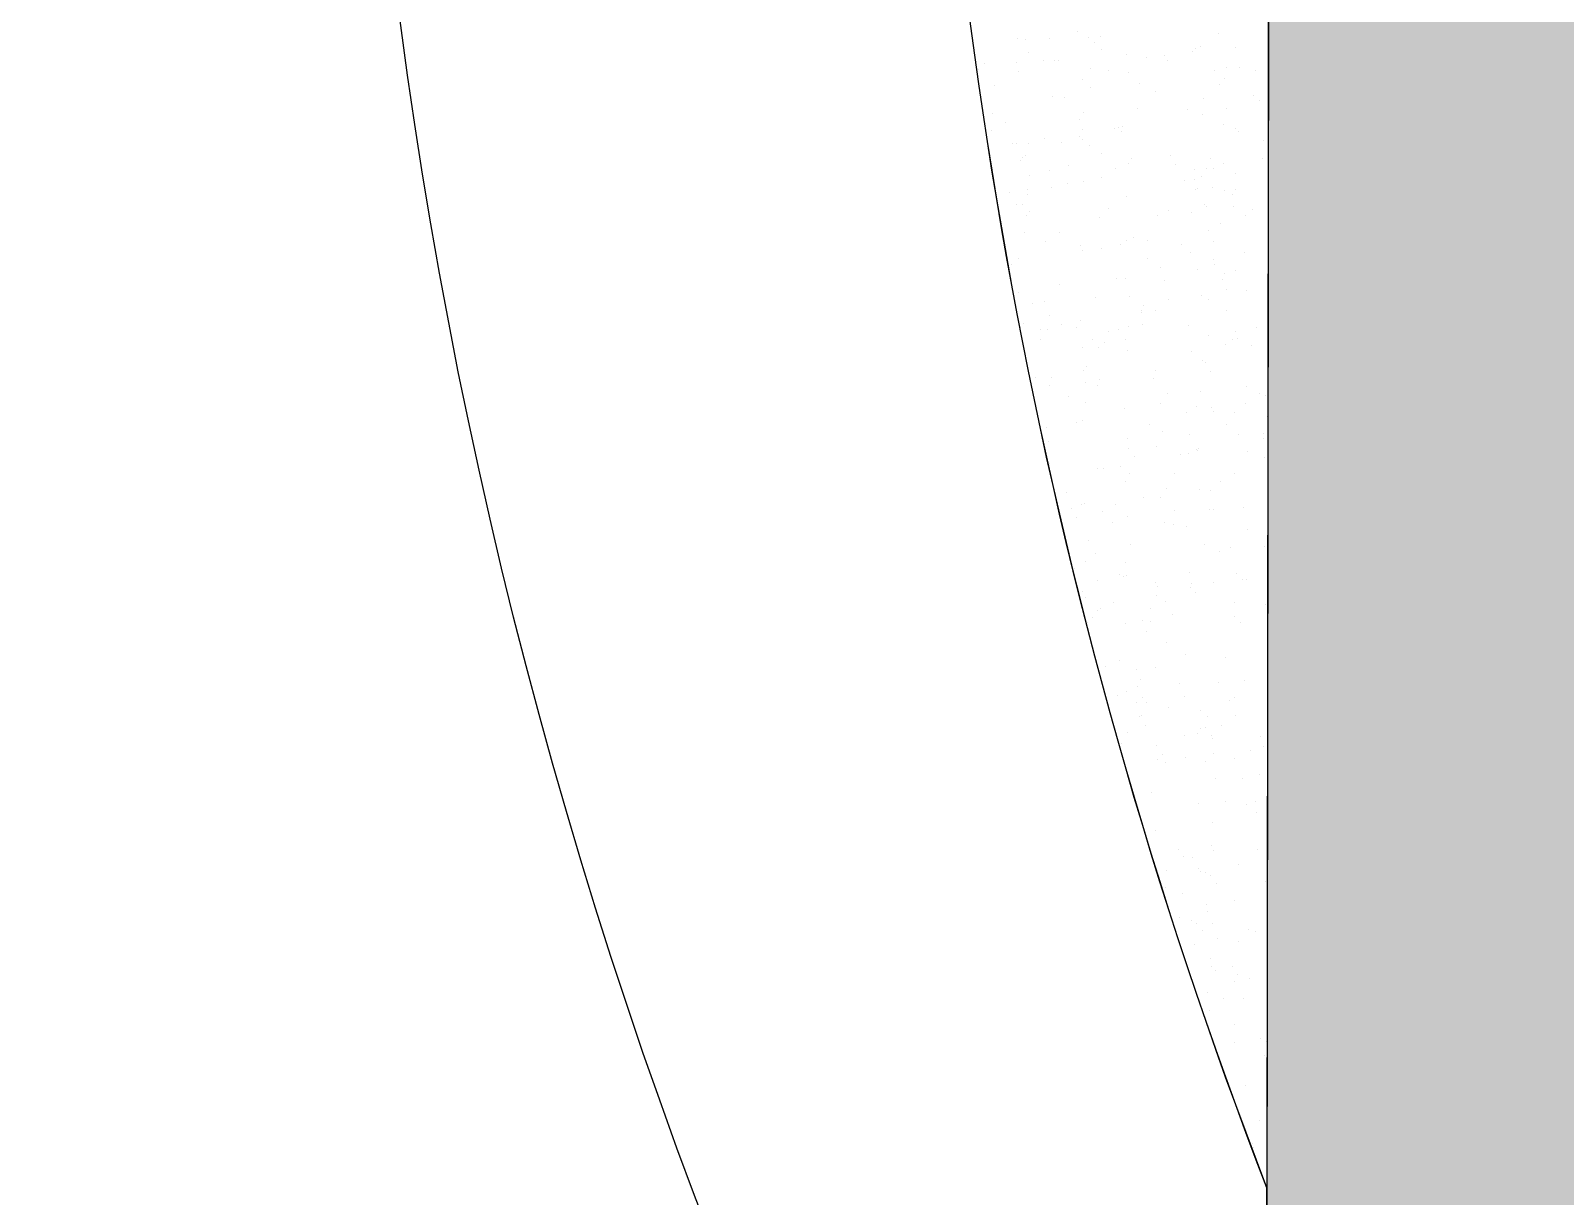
# Model space of a CAD drawing. Extents: x 9 to 378, y 7 to 556.
# Drawn here: x 217.16 to 224.8, y 276.86 to 282.67 of the extents above; entities that cross this region are included whole.
import ezdxf

# ---------------------------------------------------------------- set-up
doc = ezdxf.new("R2010")
doc.units = 0
doc.header["$MEASUREMENT"] = 0
doc.layers.get('0').update_dxf_attribs({"linetype": 'CONTINUOUS'})
doc.layers.add('FURNITURE', color=144, linetype='CONTINUOUS')
doc.layers.add('FURNTIURE', color=7, linetype='CONTINUOUS')

# ---------------------------------------------------------------- blocks, each defined once
blk = doc.blocks.new("50'X96'-G60")
at = {"layer": 'FURNTIURE', "color": 3, "linetype": 'CONTINUOUS'}
for p, q in [((1327.064, 876.469), (1327.064, 876.469)), ((1328.639, 876.46), (1328.639, 876.46)), ((1333.22, 876.468), (1333.22, 876.468)), ((1326.058, 876.328), (1326.058, 876.328)), ((1329.317, 876.37), (1329.317, 876.37)), ((1330.068, 876.407), (1330.068, 876.407)), ((1333.045, 876.431), (1333.045, 876.431)), ((1333.919, 876.316), (1333.919, 876.316)), ((1334.092, 876.366), (1334.092, 876.366)), ((1335.257, 876.324), (1335.257, 876.324)), ((1335.755, 876.418), (1335.755, 876.418)), ((1335.929, 876.423), (1335.929, 876.423)), ((1327.684, 876.298), (1327.684, 876.298)), ((1327.717, 876.181), (1327.717, 876.181)), ((1328.804, 876.19), (1328.804, 876.19)), ((1331.19, 876.209), (1331.19, 876.209)), ((1331.608, 876.227), (1331.608, 876.227)), ((1332.318, 876.24), (1332.318, 876.24)), ((1333.038, 876.186), (1333.038, 876.186)), ((1333.512, 876.26), (1333.512, 876.26)), ((1335.192, 876.256), (1335.192, 876.256)), ((1336.647, 876.191), (1336.647, 876.191)), ((1329.421, 876.06), (1329.421, 876.06)), ((1330.17, 876.024), (1330.17, 876.024)), ((1331.389, 876.145), (1331.389, 876.145)), ((1332.579, 876.01), (1332.579, 876.01)), ((1333.134, 876.065), (1333.134, 876.065)), ((1334.56, 876.028), (1334.56, 876.028)), ((1334.627, 876.05), (1334.627, 876.05)), ((1335.12, 876.005), (1335.12, 876.005)), ((1335.704, 876.034), (1335.704, 876.034)), ((1336.087, 876.03), (1336.087, 876.03)), ((1336.542, 876.046), (1336.542, 876.046)), ((1327.363, 875.909), (1327.363, 875.909)), ((1327.764, 875.967), (1327.764, 875.967)), ((1328.22, 875.94), (1328.22, 875.94)), ((1328.411, 875.878), (1328.411, 875.878)), ((1328.614, 875.973), (1328.614, 875.973)), ((1328.701, 875.917), (1328.701, 875.917)), ((1328.728, 875.864), (1328.728, 875.864)), ((1328.94, 875.94), (1328.94, 875.94)), ((1329.823, 875.869), (1329.823, 875.869)), ((1329.9, 875.94), (1329.9, 875.94)), ((1330.044, 875.934), (1330.044, 875.934)), ((1330.597, 875.992), (1330.597, 875.992)), ((1331.58, 875.94), (1331.58, 875.94)), ((1332.3, 875.94), (1332.3, 875.94)), ((1332.486, 875.915), (1332.486, 875.915)), ((1333.26, 875.94), (1333.26, 875.94)), ((1334.94, 875.94), (1334.94, 875.94)), ((1335.282, 875.863), (1335.282, 875.863)), ((1335.66, 875.94), (1335.66, 875.94)), ((1336.483, 875.998), (1336.483, 875.998)), ((1336.62, 875.94), (1336.62, 875.94)), ((1328.153, 875.837), (1328.153, 875.837)), ((1328.734, 875.82), (1328.734, 875.82)), ((1329.409, 875.796), (1329.409, 875.796)), ((1330.091, 875.785), (1330.091, 875.785)), ((1330.323, 875.817), (1330.323, 875.817)), ((1331.571, 875.726), (1331.571, 875.726)), ((1332.493, 875.798), (1332.493, 875.798)), ((1332.902, 875.79), (1332.902, 875.79)), ((1333.033, 875.705), (1333.033, 875.705)), ((1333.465, 875.807), (1333.465, 875.807)), ((1334.407, 875.82), (1334.407, 875.82)), ((1334.664, 875.779), (1334.664, 875.779)), ((1334.83, 875.706), (1334.83, 875.706)), ((1335.451, 875.76), (1335.451, 875.76)), ((1335.461, 875.774), (1335.461, 875.774)), ((1335.546, 875.749), (1335.546, 875.749)), ((1336.347, 875.835), (1336.347, 875.835)), ((1336.812, 875.725), (1336.812, 875.725)), ((1336.834, 875.759), (1336.834, 875.759)), ((1328.884, 875.652), (1328.884, 875.652)), ((1330.457, 875.653), (1330.457, 875.653)), ((1330.867, 875.67), (1330.867, 875.67)), ((1332.129, 875.674), (1332.129, 875.674)), ((1332.849, 875.689), (1332.849, 875.689)), ((1334.115, 875.693), (1334.115, 875.693)), ((1335.535, 875.651), (1335.535, 875.651)), ((1335.695, 875.567), (1335.695, 875.567)), ((1329.883, 875.443), (1329.883, 875.443)), ((1330.993, 875.475), (1330.993, 875.475)), ((1331.262, 875.54), (1331.262, 875.54)), ((1332.166, 875.462), (1332.166, 875.462)), ((1333.343, 875.42), (1333.343, 875.42)), ((1333.441, 875.49), (1333.441, 875.49)), ((1335.238, 875.495), (1335.238, 875.495)), ((1336.72, 875.484), (1336.72, 875.484)), ((1336.767, 875.451), (1336.767, 875.451)), ((1329.977, 875.38), (1329.977, 875.38)), ((1331.583, 875.37), (1331.583, 875.37)), ((1332.418, 875.25), (1332.418, 875.25)), ((1332.92, 875.378), (1332.92, 875.378)), ((1334.259, 875.364), (1334.259, 875.364)), ((1330.444, 875.242), (1330.444, 875.242)), ((1330.56, 875.197), (1330.56, 875.197)), ((1332.821, 875.16), (1332.821, 875.16)), ((1334.309, 875.245), (1334.309, 875.245)), ((1335.759, 875.127), (1335.759, 875.127)), ((1336.488, 875.208), (1336.488, 875.208)), ((1330.511, 875.082), (1330.511, 875.082)), ((1331.384, 874.957), (1331.384, 874.957)), ((1332.721, 875.02), (1332.721, 875.02)), ((1334.07, 875), (1334.07, 875)), ((1331.599, 874.797), (1331.599, 874.797)), ((1332.275, 874.847), (1332.275, 874.847)), ((1332.702, 874.857), (1332.702, 874.857)), ((1332.704, 874.803), (1332.704, 874.803)), ((1333.582, 874.815), (1333.582, 874.815)), ((1333.945, 874.867), (1333.945, 874.867)), ((1335.563, 874.833), (1335.563, 874.833)), ((1335.801, 874.83), (1335.801, 874.83)), ((1331.183, 874.699), (1331.183, 874.699)), ((1331.43, 874.68), (1331.43, 874.68)), ((1331.49, 874.649), (1331.49, 874.649)), ((1331.996, 874.709), (1331.996, 874.709)), ((1333.17, 874.649), (1333.17, 874.649)), ((1333.354, 874.679), (1333.354, 874.679)), ((1333.701, 874.684), (1333.701, 874.684)), ((1333.89, 874.649), (1333.89, 874.649)), ((1334.85, 874.649), (1334.85, 874.649)), ((1335.524, 874.66), (1335.524, 874.66)), ((1336.039, 874.649), (1336.039, 874.649)), ((1336.211, 874.66), (1336.211, 874.66)), ((1336.453, 874.722), (1336.453, 874.722)), ((1336.53, 874.649), (1336.53, 874.649)), ((1336.638, 874.725), (1336.638, 874.725)), ((1336.945, 874.707), (1336.945, 874.707)), ((1332.223, 874.591), (1332.223, 874.591)), ((1334.894, 874.631), (1334.894, 874.631)), ((1335.507, 874.504), (1335.507, 874.504)), ((1333.521, 874.324), (1333.521, 874.324)), ((1334.071, 874.3), (1334.071, 874.3)), ((1334.207, 874.326), (1334.207, 874.326)), ((1335.472, 874.338), (1335.472, 874.338)), ((1336.933, 874.317), (1336.933, 874.317)), ((1333.596, 874.189), (1333.596, 874.189)), ((1334.091, 874.04), (1334.091, 874.04)), ((1335.397, 874.106), (1335.397, 874.106)), ((1335.451, 874.11), (1335.451, 874.11)), ((1335.582, 874.128), (1335.582, 874.128)), ((1335.733, 874.04), (1335.733, 874.04)), ((1335.764, 874.061), (1335.764, 874.061)), ((1336.8, 874.117), (1336.8, 874.117)), ((1334.435, 874.014), (1334.435, 874.014)), ((1334.766, 874.023), (1334.766, 874.023)), ((1336.936, 874.003), (1336.936, 874.003)), ((1336.191, 873.759), (1336.191, 873.759))]:
    blk.add_line(p, q, dxfattribs=at)
blk = doc.blocks.new("50'X96'-G61")
at = {"layer": 'FURNTIURE', "color": 1, "linetype": 'CONTINUOUS'}
for p, q in [((1327.064, 876.469), (1327.064, 876.469)), ((1328.639, 876.46), (1328.639, 876.46)), ((1333.22, 876.468), (1333.22, 876.468)), ((1326.058, 876.328), (1326.058, 876.328)), ((1329.317, 876.37), (1329.317, 876.37)), ((1330.068, 876.407), (1330.068, 876.407)), ((1333.045, 876.431), (1333.045, 876.431)), ((1333.919, 876.316), (1333.919, 876.316)), ((1334.092, 876.366), (1334.092, 876.366)), ((1335.257, 876.324), (1335.257, 876.324)), ((1335.755, 876.418), (1335.755, 876.418)), ((1335.929, 876.423), (1335.929, 876.423)), ((1327.684, 876.298), (1327.684, 876.298)), ((1327.717, 876.181), (1327.717, 876.181)), ((1328.804, 876.19), (1328.804, 876.19)), ((1331.19, 876.209), (1331.19, 876.209)), ((1331.608, 876.227), (1331.608, 876.227)), ((1332.318, 876.24), (1332.318, 876.24)), ((1333.038, 876.186), (1333.038, 876.186)), ((1333.512, 876.26), (1333.512, 876.26)), ((1335.192, 876.256), (1335.192, 876.256)), ((1336.647, 876.191), (1336.647, 876.191)), ((1329.421, 876.06), (1329.421, 876.06)), ((1330.17, 876.024), (1330.17, 876.024)), ((1331.389, 876.145), (1331.389, 876.145)), ((1332.579, 876.01), (1332.579, 876.01)), ((1333.134, 876.065), (1333.134, 876.065)), ((1334.56, 876.028), (1334.56, 876.028)), ((1334.627, 876.05), (1334.627, 876.05)), ((1335.12, 876.005), (1335.12, 876.005)), ((1335.704, 876.034), (1335.704, 876.034)), ((1336.087, 876.03), (1336.087, 876.03)), ((1336.542, 876.046), (1336.542, 876.046)), ((1327.363, 875.909), (1327.363, 875.909)), ((1327.764, 875.967), (1327.764, 875.967)), ((1328.22, 875.94), (1328.22, 875.94)), ((1328.411, 875.878), (1328.411, 875.878)), ((1328.614, 875.973), (1328.614, 875.973)), ((1328.701, 875.917), (1328.701, 875.917)), ((1328.728, 875.864), (1328.728, 875.864)), ((1328.94, 875.94), (1328.94, 875.94)), ((1329.823, 875.869), (1329.823, 875.869)), ((1329.9, 875.94), (1329.9, 875.94)), ((1330.044, 875.934), (1330.044, 875.934)), ((1330.597, 875.992), (1330.597, 875.992)), ((1331.58, 875.94), (1331.58, 875.94)), ((1332.3, 875.94), (1332.3, 875.94)), ((1332.486, 875.915), (1332.486, 875.915)), ((1333.26, 875.94), (1333.26, 875.94)), ((1334.94, 875.94), (1334.94, 875.94)), ((1335.282, 875.863), (1335.282, 875.863)), ((1335.66, 875.94), (1335.66, 875.94)), ((1336.483, 875.998), (1336.483, 875.998)), ((1336.62, 875.94), (1336.62, 875.94)), ((1328.153, 875.837), (1328.153, 875.837)), ((1328.734, 875.82), (1328.734, 875.82)), ((1329.409, 875.796), (1329.409, 875.796)), ((1330.091, 875.785), (1330.091, 875.785)), ((1330.323, 875.817), (1330.323, 875.817)), ((1331.571, 875.726), (1331.571, 875.726)), ((1332.493, 875.798), (1332.493, 875.798)), ((1332.902, 875.79), (1332.902, 875.79)), ((1333.033, 875.705), (1333.033, 875.705)), ((1333.465, 875.807), (1333.465, 875.807)), ((1334.407, 875.82), (1334.407, 875.82)), ((1334.664, 875.779), (1334.664, 875.779)), ((1334.83, 875.706), (1334.83, 875.706)), ((1335.451, 875.76), (1335.451, 875.76)), ((1335.461, 875.774), (1335.461, 875.774)), ((1335.546, 875.749), (1335.546, 875.749)), ((1336.347, 875.835), (1336.347, 875.835)), ((1336.812, 875.725), (1336.812, 875.725)), ((1336.834, 875.759), (1336.834, 875.759)), ((1328.884, 875.652), (1328.884, 875.652)), ((1330.457, 875.653), (1330.457, 875.653)), ((1330.867, 875.67), (1330.867, 875.67)), ((1332.129, 875.674), (1332.129, 875.674)), ((1332.849, 875.689), (1332.849, 875.689)), ((1334.115, 875.693), (1334.115, 875.693)), ((1335.535, 875.651), (1335.535, 875.651)), ((1335.695, 875.567), (1335.695, 875.567)), ((1329.883, 875.443), (1329.883, 875.443)), ((1330.993, 875.475), (1330.993, 875.475)), ((1331.262, 875.54), (1331.262, 875.54)), ((1332.166, 875.462), (1332.166, 875.462)), ((1333.343, 875.42), (1333.343, 875.42)), ((1333.441, 875.49), (1333.441, 875.49)), ((1335.238, 875.495), (1335.238, 875.495)), ((1336.72, 875.484), (1336.72, 875.484)), ((1336.767, 875.451), (1336.767, 875.451)), ((1329.977, 875.38), (1329.977, 875.38)), ((1331.583, 875.37), (1331.583, 875.37)), ((1332.418, 875.25), (1332.418, 875.25)), ((1332.92, 875.378), (1332.92, 875.378)), ((1334.259, 875.364), (1334.259, 875.364)), ((1330.444, 875.242), (1330.444, 875.242)), ((1330.56, 875.197), (1330.56, 875.197)), ((1332.821, 875.16), (1332.821, 875.16)), ((1334.309, 875.245), (1334.309, 875.245)), ((1335.759, 875.127), (1335.759, 875.127)), ((1336.488, 875.208), (1336.488, 875.208)), ((1330.511, 875.082), (1330.511, 875.082)), ((1331.384, 874.957), (1331.384, 874.957)), ((1332.721, 875.02), (1332.721, 875.02)), ((1334.07, 875), (1334.07, 875)), ((1331.599, 874.797), (1331.599, 874.797)), ((1332.275, 874.847), (1332.275, 874.847)), ((1332.702, 874.857), (1332.702, 874.857)), ((1332.704, 874.803), (1332.704, 874.803)), ((1333.582, 874.815), (1333.582, 874.815)), ((1333.945, 874.867), (1333.945, 874.867)), ((1335.563, 874.833), (1335.563, 874.833)), ((1335.801, 874.83), (1335.801, 874.83)), ((1331.183, 874.699), (1331.183, 874.699)), ((1331.43, 874.68), (1331.43, 874.68)), ((1331.49, 874.649), (1331.49, 874.649)), ((1331.996, 874.709), (1331.996, 874.709)), ((1333.17, 874.649), (1333.17, 874.649)), ((1333.354, 874.679), (1333.354, 874.679)), ((1333.701, 874.684), (1333.701, 874.684)), ((1333.89, 874.649), (1333.89, 874.649)), ((1334.85, 874.649), (1334.85, 874.649)), ((1335.524, 874.66), (1335.524, 874.66)), ((1336.039, 874.649), (1336.039, 874.649)), ((1336.211, 874.66), (1336.211, 874.66)), ((1336.453, 874.722), (1336.453, 874.722)), ((1336.53, 874.649), (1336.53, 874.649)), ((1336.638, 874.725), (1336.638, 874.725)), ((1336.945, 874.707), (1336.945, 874.707)), ((1332.223, 874.591), (1332.223, 874.591)), ((1334.894, 874.631), (1334.894, 874.631)), ((1335.507, 874.504), (1335.507, 874.504)), ((1333.521, 874.324), (1333.521, 874.324)), ((1334.071, 874.3), (1334.071, 874.3)), ((1334.207, 874.326), (1334.207, 874.326)), ((1335.472, 874.338), (1335.472, 874.338)), ((1336.933, 874.317), (1336.933, 874.317)), ((1333.596, 874.189), (1333.596, 874.189)), ((1334.091, 874.04), (1334.091, 874.04)), ((1335.397, 874.106), (1335.397, 874.106)), ((1335.451, 874.11), (1335.451, 874.11)), ((1335.582, 874.128), (1335.582, 874.128)), ((1335.733, 874.04), (1335.733, 874.04)), ((1335.764, 874.061), (1335.764, 874.061)), ((1336.8, 874.117), (1336.8, 874.117)), ((1334.435, 874.014), (1334.435, 874.014)), ((1334.766, 874.023), (1334.766, 874.023)), ((1336.936, 874.003), (1336.936, 874.003)), ((1336.191, 873.759), (1336.191, 873.759))]:
    blk.add_line(p, q, dxfattribs=at)
blk = doc.blocks.new("50'X96'-G62")
at = {"layer": 'FURNTIURE', "color": 3, "linetype": 'CONTINUOUS'}
for p, q in [((1326.014, 876.342), (1326.014, 876.342)), ((1326.289, 876.401), (1326.289, 876.401)), ((1326.922, 876.451), (1326.922, 876.451)), ((1327.089, 876.41), (1327.089, 876.41)), ((1328.95, 876.375), (1328.95, 876.375)), ((1329.421, 876.36), (1329.421, 876.36)), ((1329.924, 876.306), (1329.924, 876.306)), ((1329.971, 876.436), (1329.971, 876.436)), ((1331.365, 876.453), (1331.365, 876.453)), ((1331.931, 876.441), (1331.931, 876.441)), ((1332.81, 876.439), (1332.81, 876.439)), ((1333.002, 876.435), (1333.002, 876.435)), ((1333.444, 876.392), (1333.444, 876.392)), ((1336.38, 876.331), (1336.38, 876.331)), ((1326.633, 876.264), (1326.633, 876.264)), ((1327.23, 876.156), (1327.23, 876.156)), ((1327.486, 876.245), (1327.486, 876.245)), ((1328.164, 876.288), (1328.164, 876.288)), ((1329.4, 876.27), (1329.4, 876.27)), ((1329.654, 876.231), (1329.654, 876.231)), ((1330.27, 876.156), (1330.27, 876.156)), ((1330.618, 876.252), (1330.618, 876.252)), ((1331.612, 876.269), (1331.612, 876.269)), ((1332.867, 876.276), (1332.867, 876.276)), ((1333.339, 876.257), (1333.339, 876.257)), ((1333.98, 876.17), (1333.98, 876.17)), ((1334.454, 876.264), (1334.454, 876.264)), ((1334.829, 876.247), (1334.829, 876.247)), ((1335.612, 876.153), (1335.612, 876.153)), ((1336.02, 876.177), (1336.02, 876.177)), ((1327.05, 876.15), (1327.05, 876.15)), ((1327.483, 876.04), (1327.483, 876.04)), ((1327.65, 876.15), (1327.65, 876.15)), ((1328.45, 876.15), (1328.45, 876.15)), ((1329.85, 876.15), (1329.85, 876.15)), ((1330.415, 876.1), (1330.415, 876.1)), ((1330.45, 876.15), (1330.45, 876.15)), ((1330.847, 876.059), (1330.847, 876.059)), ((1331.25, 876.15), (1331.25, 876.15)), ((1331.924, 876.106), (1331.924, 876.106)), ((1332.65, 876.15), (1332.65, 876.15)), ((1333.25, 876.15), (1333.25, 876.15)), ((1333.976, 876.125), (1333.976, 876.125)), ((1334.05, 876.15), (1334.05, 876.15)), ((1334.259, 876.068), (1334.259, 876.068)), ((1335.4, 876.119), (1335.4, 876.119)), ((1335.437, 876.041), (1335.437, 876.041)), ((1335.45, 876.15), (1335.45, 876.15)), ((1336.05, 876.15), (1336.05, 876.15)), ((1336.246, 876.061), (1336.246, 876.061)), ((1336.654, 876.059), (1336.654, 876.059)), ((1336.85, 876.15), (1336.85, 876.15)), ((1327.875, 875.918), (1327.875, 875.918)), ((1328.072, 875.982), (1328.072, 875.982)), ((1328.341, 875.885), (1328.341, 875.885)), ((1328.99, 875.925), (1328.99, 875.925)), ((1329.217, 875.93), (1329.217, 875.93)), ((1330.077, 875.926), (1330.077, 875.926)), ((1330.149, 875.869), (1330.149, 875.869)), ((1330.261, 875.881), (1330.261, 875.881)), ((1331.891, 875.998), (1331.891, 875.998)), ((1331.958, 875.853), (1331.958, 875.853)), ((1332.3, 875.9), (1332.3, 875.9)), ((1333.299, 875.922), (1333.299, 875.922)), ((1333.656, 875.911), (1333.656, 875.911)), ((1334.37, 875.886), (1334.37, 875.886)), ((1334.715, 875.947), (1334.715, 875.947)), ((1334.763, 875.941), (1334.763, 875.941)), ((1335.049, 875.892), (1335.049, 875.892)), ((1335.472, 875.928), (1335.472, 875.928)), ((1335.657, 875.865), (1335.657, 875.865)), ((1336.987, 875.981), (1336.987, 875.981)), ((1328.02, 875.76), (1328.02, 875.76)), ((1328.25, 875.725), (1328.25, 875.725)), ((1328.763, 875.794), (1328.763, 875.794)), ((1328.872, 875.741), (1328.872, 875.741)), ((1330.148, 875.814), (1330.148, 875.814)), ((1331.487, 875.764), (1331.487, 875.764)), ((1331.678, 875.701), (1331.678, 875.701)), ((1332.879, 875.781), (1332.879, 875.781)), ((1332.891, 875.771), (1332.891, 875.771)), ((1333.767, 875.835), (1333.767, 875.835)), ((1333.851, 875.722), (1333.851, 875.722)), ((1335.222, 875.718), (1335.222, 875.718)), ((1335.304, 875.846), (1335.304, 875.846)), ((1335.576, 875.819), (1335.576, 875.819)), ((1335.651, 875.75), (1335.651, 875.75)), ((1336.855, 875.808), (1336.855, 875.808)), ((1328.282, 875.611), (1328.282, 875.611)), ((1328.519, 875.639), (1328.519, 875.639)), ((1328.95, 875.6), (1328.95, 875.6)), ((1330.59, 875.605), (1330.59, 875.605)), ((1332.289, 875.554), (1332.289, 875.554)), ((1332.654, 875.552), (1332.654, 875.552)), ((1332.844, 875.617), (1332.844, 875.617)), ((1333.258, 875.672), (1333.258, 875.672)), ((1334.912, 875.622), (1334.912, 875.622)), ((1336.24, 875.681), (1336.24, 875.681)), ((1328.576, 875.469), (1328.576, 875.469)), ((1328.744, 875.483), (1328.744, 875.483)), ((1330.345, 875.5), (1330.345, 875.5)), ((1331.392, 875.469), (1331.392, 875.469)), ((1332.153, 875.543), (1332.153, 875.543)), ((1332.415, 875.417), (1332.415, 875.417)), ((1332.507, 875.476), (1332.507, 875.476)), ((1333.065, 875.442), (1333.065, 875.442)), ((1334.37, 875.499), (1334.37, 875.499)), ((1334.555, 875.46), (1334.555, 875.46)), ((1335.786, 875.512), (1335.786, 875.512)), ((1329.517, 875.338), (1329.517, 875.338)), ((1329.835, 875.39), (1329.835, 875.39)), ((1330.177, 875.277), (1330.177, 875.277)), ((1330.402, 875.28), (1330.402, 875.28)), ((1331.194, 875.326), (1331.194, 875.326)), ((1331.326, 875.322), (1331.326, 875.322)), ((1331.456, 875.383), (1331.456, 875.383)), ((1331.539, 875.387), (1331.539, 875.387)), ((1333.135, 875.305), (1333.135, 875.305)), ((1333.664, 875.364), (1333.664, 875.364)), ((1334.766, 875.284), (1334.766, 875.284)), ((1334.944, 875.289), (1334.944, 875.289)), ((1335.197, 875.384), (1335.197, 875.384)), ((1336.414, 875.366), (1336.414, 875.366)), ((1336.752, 875.273), (1336.752, 875.273)), ((1330.259, 875.213), (1330.259, 875.213)), ((1330.399, 875.185), (1330.399, 875.185)), ((1330.626, 875.225), (1330.626, 875.225)), ((1330.719, 875.181), (1330.719, 875.181)), ((1331.958, 875.127), (1331.958, 875.127)), ((1332.651, 875.113), (1332.651, 875.113)), ((1333.868, 875.096), (1333.868, 875.096)), ((1334.121, 875.236), (1334.121, 875.236)), ((1334.241, 875.229), (1334.241, 875.229)), ((1334.26, 875.228), (1334.26, 875.228)), ((1334.395, 875.109), (1334.395, 875.109)), ((1334.976, 875.149), (1334.976, 875.149)), ((1336.246, 875.188), (1336.246, 875.188)), ((1336.597, 875.096), (1336.597, 875.096)), ((1329.775, 875.076), (1329.775, 875.076)), ((1329.991, 875.036), (1329.991, 875.036)), ((1330.466, 875.001), (1330.466, 875.001)), ((1330.809, 875.016), (1330.809, 875.016)), ((1331.175, 875.076), (1331.175, 875.076)), ((1331.643, 875.051), (1331.643, 875.051)), ((1331.646, 875.081), (1331.646, 875.081)), ((1331.655, 875.016), (1331.655, 875.016)), ((1331.775, 875.076), (1331.775, 875.076)), ((1332.169, 874.95), (1332.169, 874.95)), ((1332.227, 875.093), (1332.227, 875.093)), ((1332.575, 875.076), (1332.575, 875.076)), ((1333.001, 875.092), (1333.001, 875.092)), ((1333.294, 875.067), (1333.294, 875.067)), ((1333.975, 875.076), (1333.975, 875.076)), ((1334.575, 875.076), (1334.575, 875.076)), ((1334.907, 875.019), (1334.907, 875.019)), ((1334.945, 875.081), (1334.945, 875.081)), ((1335.375, 875.076), (1335.375, 875.076)), ((1335.651, 874.975), (1335.651, 874.975)), ((1336.022, 875.026), (1336.022, 875.026)), ((1336.053, 874.958), (1336.053, 874.958)), ((1336.06, 875.003), (1336.06, 875.003)), ((1336.066, 875.041), (1336.066, 875.041)), ((1336.775, 875.076), (1336.775, 875.076)), ((1330.749, 874.877), (1330.749, 874.877)), ((1331.322, 874.826), (1331.322, 874.826)), ((1333.519, 874.799), (1333.519, 874.799)), ((1334.054, 874.904), (1334.054, 874.904)), ((1334.863, 874.833), (1334.863, 874.833)), ((1335.17, 874.813), (1335.17, 874.813)), ((1336.625, 874.899), (1336.625, 874.899)), ((1336.822, 874.828), (1336.822, 874.828)), ((1336.95, 874.819), (1336.95, 874.819)), ((1331.785, 874.681), (1331.785, 874.681)), ((1331.868, 874.783), (1331.868, 874.783)), ((1332.35, 874.646), (1332.35, 874.646)), ((1332.361, 874.669), (1332.361, 874.669)), ((1333.55, 874.682), (1333.55, 874.682)), ((1333.664, 874.664), (1333.664, 874.664)), ((1333.976, 874.75), (1333.976, 874.75)), ((1334.383, 874.781), (1334.383, 874.781)), ((1335.879, 874.717), (1335.879, 874.717)), ((1335.943, 874.651), (1335.943, 874.651)), ((1331.717, 874.576), (1331.717, 874.576)), ((1332.31, 874.542), (1332.31, 874.542)), ((1332.467, 874.494), (1332.467, 874.494)), ((1333.156, 874.591), (1333.156, 874.591)), ((1334.092, 874.586), (1334.092, 874.586)), ((1334.158, 874.63), (1334.158, 874.63)), ((1335.685, 874.512), (1335.685, 874.512)), ((1335.967, 874.614), (1335.967, 874.614)), ((1336.141, 874.615), (1336.141, 874.615)), ((1333.594, 874.344), (1333.594, 874.344)), ((1334.516, 874.42), (1334.516, 874.42)), ((1335.028, 874.421), (1335.028, 874.421)), ((1335.909, 874.437), (1335.909, 874.437)), ((1336.35, 874.473), (1336.35, 874.473)), ((1336.362, 874.349), (1336.362, 874.349)), ((1336.719, 874.37), (1336.719, 874.37)), ((1332.748, 874.33), (1332.748, 874.33)), ((1332.967, 874.319), (1332.967, 874.319)), ((1334.074, 874.237), (1334.074, 874.237)), ((1334.933, 874.283), (1334.933, 874.283)), ((1334.13, 874.071), (1334.13, 874.071)), ((1335.193, 874.101), (1335.193, 874.101)), ((1335.232, 874.126), (1335.232, 874.126)), ((1335.298, 874.058), (1335.298, 874.058)), ((1335.781, 874.085), (1335.781, 874.085)), ((1335.903, 874.116), (1335.903, 874.116)), ((1336.923, 874.087), (1336.923, 874.087)), ((1334.707, 873.947), (1334.707, 873.947)), ((1335.3, 874), (1335.3, 874)), ((1335.413, 873.931), (1335.413, 873.931)), ((1335.9, 874), (1335.9, 874)), ((1335.901, 873.957), (1335.901, 873.957)), ((1336.613, 874.019), (1336.613, 874.019)), ((1336.7, 874), (1336.7, 874)), ((1336.031, 873.747), (1336.031, 873.747)), ((1336.475, 873.781), (1336.475, 873.781)), ((1336.631, 873.625), (1336.631, 873.625)), ((1336.684, 873.682), (1336.684, 873.682))]:
    blk.add_line(p, q, dxfattribs=at)
blk = doc.blocks.new("50'X96'-G63")
at = {"layer": 'FURNTIURE', "color": 5, "linetype": 'CONTINUOUS'}
for p, q in [((1328.149, 876.354), (1328.149, 876.354)), ((1329.692, 876.401), (1329.692, 876.401)), ((1333.418, 876.45), (1333.418, 876.45)), ((1336.324, 876.392), (1336.324, 876.392)), ((1336.618, 876.351), (1336.618, 876.351)), ((1328.048, 876.196), (1328.048, 876.196)), ((1331.665, 876.164), (1331.665, 876.164)), ((1332.102, 876.28), (1332.102, 876.28)), ((1327.803, 876.136), (1327.803, 876.136)), ((1333.929, 876.052), (1333.929, 876.052)), ((1334.466, 876.067), (1334.466, 876.067)), ((1334.65, 876.15), (1334.65, 876.15)), ((1335.283, 876.13), (1335.283, 876.13)), ((1327.543, 875.887), (1327.543, 875.887)), ((1327.805, 875.93), (1327.805, 875.93)), ((1329.656, 875.968), (1329.656, 875.968)), ((1333.751, 875.863), (1333.751, 875.863)), ((1334.008, 875.891), (1334.008, 875.891)), ((1335.754, 875.904), (1335.754, 875.904)), ((1328.224, 875.782), (1328.224, 875.782)), ((1331.534, 875.713), (1331.534, 875.713)), ((1333.318, 875.769), (1333.318, 875.769)), ((1336.186, 875.828), (1336.186, 875.828)), ((1329.859, 875.665), (1329.859, 875.665)), ((1330.075, 875.653), (1330.075, 875.653)), ((1329.807, 875.476), (1329.807, 875.476)), ((1334.678, 875.412), (1334.678, 875.412)), ((1329.138, 875.374), (1329.138, 875.374)), ((1330.742, 875.376), (1330.742, 875.376)), ((1331.094, 875.287), (1331.094, 875.287)), ((1333.591, 875.352), (1333.591, 875.352)), ((1330.1, 875.1), (1330.1, 875.1)), ((1330.266, 875.231), (1330.266, 875.231)), ((1331.203, 875.242), (1331.203, 875.242)), ((1332.9, 875.1), (1332.9, 875.1)), ((1334.1, 875.1), (1334.1, 875.1)), ((1335.7, 875.1), (1335.7, 875.1)), ((1332.346, 874.974), (1332.346, 874.974)), ((1334.575, 874.987), (1334.575, 874.987)), ((1331.3, 874.8), (1331.3, 874.8)), ((1333.896, 874.807), (1333.896, 874.807)), ((1335.257, 874.907), (1335.257, 874.907)), ((1331.231, 874.75), (1331.231, 874.75)), ((1336.891, 874.766), (1336.891, 874.766)), ((1333.408, 874.509), (1333.408, 874.509)), ((1337.002, 874.592), (1337.002, 874.592)), ((1334.116, 874.443), (1334.116, 874.443)), ((1336.718, 874.408), (1336.718, 874.408)), ((1333.1, 874.298), (1333.1, 874.298)), ((1333.975, 874.233), (1333.975, 874.233)), ((1334.346, 874.271), (1334.346, 874.271)), ((1335.639, 874.325), (1335.639, 874.325)), ((1335.951, 874.274), (1335.951, 874.274)), ((1336.717, 874.266), (1336.717, 874.266)), ((1334.321, 874.157), (1334.321, 874.157)), ((1335.022, 874.081), (1335.022, 874.081)), ((1336.106, 873.89), (1336.106, 873.89))]:
    blk.add_line(p, q, dxfattribs=at)
blk = doc.blocks.new("50'X96'-G58")
at = {"layer": 'FURNTIURE', "color": 7, "linetype": 'CONTINUOUS'}
for p, q in [((1364.622, 876.474), (1322.622, 876.474)), ((1322.622, 876.474), (1325.622, 876.474))]:
    blk.add_line(p, q, dxfattribs=at)
at = {"layer": 'FURNTIURE', "color": 3, "linetype": 'CONTINUOUS'}
blk.add_lwpolyline([(1361.622, 876.474), (1325.622, 876.474, 0.186714)], format="xyb", close=True, dxfattribs=at)
blk.add_lwpolyline([(1361.622, 876.474), (1325.622, 876.474, 0.186714)], format="xyb", close=True, dxfattribs=at)
at = {"layer": 'FURNTIURE', "color": 1, "linetype": 'CONTINUOUS'}
blk.add_lwpolyline([(1361.622, 876.474), (1325.622, 876.474, 0.186714)], format="xyb", close=True, dxfattribs=at)
at = {"layer": 'FURNTIURE', "color": 5, "linetype": 'CONTINUOUS'}
blk.add_lwpolyline([(1361.622, 876.474), (1325.622, 876.474, 0.186714)], format="xyb", close=True, dxfattribs=at)
at = {"layer": 'FURNTIURE', "color": 7, "linetype": 'CONTINUOUS'}
blk.add_arc((1343.622, 922.996), 49.882, 248.8477, 291.1523, dxfattribs=at)
at = {"layer": 'FURNTIURE', "color": 253, "linetype": 'CONTINUOUS'}
for points in [[(1322.622, 882.474), (1322.622, 876.474), (1325.622, 876.474)], [(1364.622, 882.474), (1322.622, 882.474), (1325.622, 876.474)], [(1364.622, 882.474), (1325.622, 876.474), (1364.622, 876.474)]]:
    blk.add_solid(points, dxfattribs=at)
at = {"layer": 'FURNTIURE'}
for name in ["50'X96'-G62", "50'X96'-G60", "50'X96'-G61", "50'X96'-G63"]:
    blk.add_blockref(name, (0, 0), dxfattribs=at)
blk = doc.blocks.new("50'X96'-G57")
blk.add_blockref("50'X96'-G58", (0, 0))
blk = doc.blocks.new('A$C2B627B83')
at = {"layer": 'FURNTIURE', "color": 7, "linetype": 'CONTINUOUS'}
blk.add_arc((-17.913, 28.568), 38.971, 324.808, 35.3368, dxfattribs=at)
at = {"xscale": 0.7499999999999897, "yscale": 0.7499999999999897, "zscale": 0.7499999999999897, "rotation": 90.0724086965355}
blk.add_blockref("50'X96'-G57", (672.942, -978.51), dxfattribs=at)

msp = doc.modelspace()

# ---------------------------------------------------------------- block references
at = {"layer": 'FURNITURE', "ltscale": 15, "xscale": -0.6749999999956344, "yscale": 0.6749999999992724, "zscale": 0.675}
msp.add_blockref('A$C2B627B83', (232.9882, 266.86), dxfattribs=at)

doc.saveas('drawing.dxf')
